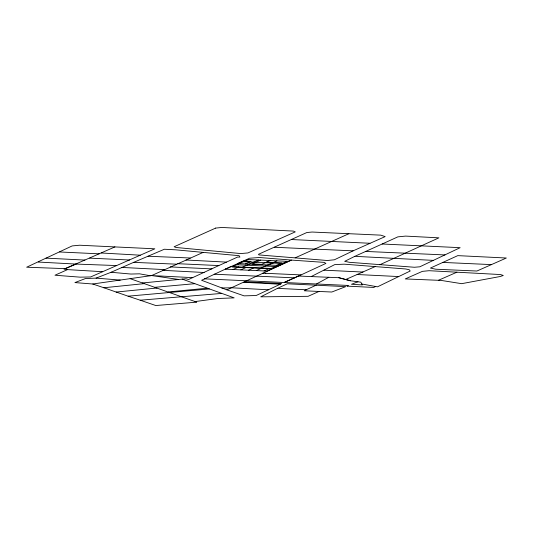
<?xml version="1.0" encoding="UTF-8"?>
<svg xmlns="http://www.w3.org/2000/svg" width="533" height="533" viewBox="0 0 533 533"><rect width="100%" height="100%" fill="white"/><g stroke="black" fill="none" stroke-linecap="round" stroke-linejoin="round"><path stroke-width="0.8" d="M230.969 266.607L225.339 269.152L249.571 258.219L259.344 257.506L291.424 260.077L267.046 271.084L225.292 269.145L201.594 280.278L226.925 289.852L291.424 260.077L324.164 262.383L325.903 263.415L301.065 274.908L265.794 273.316M102.682 271.717L67.524 269.611L54.972 275.228L80.037 277.153L90.61 276.973L154.843 248.804L114.901 246.919L65.199 268.639L26.65 267.213L46.011 258.125L84.947 260.084M316.622 283.876L328.808 277.287L338.875 277.706L350.254 280.738M277.493 288.353L260.717 296.828L308.101 296.315L318.941 291.464L331.826 292.017L345.737 286.627L287.274 283.796L277.493 288.353L306.195 289.779L316.222 285.142M306.195 289.779L304.283 290.778L318.941 291.464M311.279 276.527L334.764 264.595L344.258 264.181L405.58 268.965L409.257 269.731L410.197 271.011L377.484 286.827L361.84 284.009L360.854 282.19L350.208 280.724L338.828 277.693M375.472 286.561L373.786 287.434L346.91 286.134L348.309 285.455L204.326 278.839M120.231 280.078L96.08 278.126L85.44 278.552L74.906 282.583L92.762 284.002L151.625 275.568L203.153 252.389L239.124 255.68L239.93 257.106L237.631 257.039L218.85 265.574L177.669 263.702M96.08 278.126L111.097 272.27L133.61 262.363L176.59 264.175M354.831 256.326L344.684 261.337L349.475 262.316L414.434 267.26L419.817 266.8L460.152 247.672L382.168 244.001L354.831 256.326L433.349 260.384M226.925 289.852L244.081 295.855L256.166 295.522L281.651 283.563L244.267 281.804M46.058 258.132L72.155 245.926L79.644 245.22L114.901 246.919M130.132 278.666L142.418 282.97L186.057 278.759L188.569 279.505L218.803 265.567M353.093 250.85L334.371 259.791L327.282 260.504L258.998 254.921L258.445 254.314L306.835 232.528L312.098 232.035L380.782 235.146L385.159 236.599L353.093 250.85L274.462 247.259M133.656 262.369L164.357 249.244L175.55 249.81L203.153 252.389M442.843 262.416L457.78 255.633L506.35 258.012L476.888 271.031L435.734 269.218L430.437 268.066L442.843 262.416L491.426 264.608M237.725 263.562L243.354 261.017L251.096 261.377L245.466 263.915M233.081 269.511L238.711 266.966M241.982 267.393L258.352 259.997M260.73 260.111L252.282 263.922L261.57 264.348M240.823 269.871L246.453 267.326M248.565 270.224L254.194 267.686M260.95 264.635L270.018 260.537M260.557 268.252L276.927 260.857M256.306 270.584L261.93 268.039M268.685 264.988L274.315 262.449M264.042 270.944L269.671 268.399M276.427 265.347L282.057 262.809L266.58 262.089M301.018 274.895L284.422 282.37L298.493 276.047L328.854 277.3M345.677 279.525L375.132 266.607M379.782 264.754L438.906 237.838L405.613 236.099L397.845 236.865L382.168 244.001M348.855 233.727L295.122 257.852M438.466 280.271L456.908 272.196L500.487 274.555L503.279 275.468L500.32 276.48L461.645 283.676L441.124 280.411L405.24 278.932L422.389 271.357L429.118 270.704L456.908 272.196M116.68 265.567L76.112 264.075L63.973 269.165L67.524 269.611M357.976 281.757L351.48 284.282L362.32 284.928L361.84 284.009M142.418 282.97L195.111 301.578L217.904 298.5L234.18 297.867L182.173 279.092M92.762 284.002L103.875 287.753L144.383 283.616M103.875 287.753L116.174 292.057L156.882 288.027M168.428 291.917L207.11 288.213M155.096 287.294L194.792 283.683M116.174 292.057L128.127 296.188L209.362 288.946M128.127 296.188L140.206 300.206L221.641 293.423M221.775 287.973L231.675 287.787L268.485 289.785M444.948 254.927L365.471 251.429M148.087 256.233L190.294 257.999M262.796 273.189L265.84 273.329M214.206 274.209L294.443 277.86M192.759 277.64L151.625 275.568L178.448 279.432M291.464 239.53L369.982 243.268M59.556 251.976L99.231 253.821M243.514 261.703L282.15 263.489M237.451 263.549L279.439 265.487M236.759 264.754L275.394 266.54M89.617 258.132L129.619 260.004M230.849 266.607L272.683 268.539M323.997 270.178L363.06 272.05M170.22 266.906L211.874 268.892M357.13 274.515L398.711 276.567M186.01 260.004L226.465 262.116M121.617 267.413L164.144 269.585M38.309 262.056L76.112 264.075M162.692 270.324L204.132 272.496M243.788 282.297L280.265 284.236M140.312 255.194L101.29 252.995M111.097 272.27L130.905 274.049L139.513 273.822L150.226 275.741M140.206 300.206L155.789 305.536L196.644 302.158L195.111 301.578M215.645 228.091L174.138 246.746L176.057 247.479L240.776 253.568L247.898 252.942L295.262 231.888L293.35 231.082L221.775 227.464L215.645 228.091M248.318 259.531L231.948 266.926L270.584 268.712L286.954 261.323L248.318 259.531"/></g></svg>
